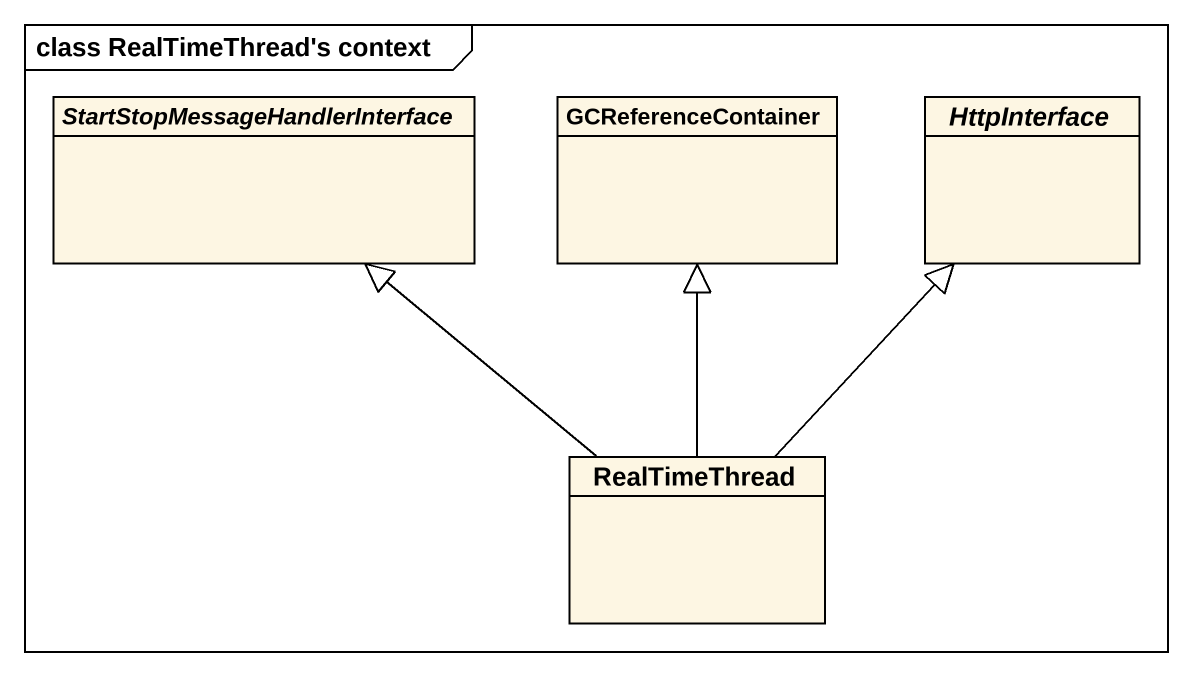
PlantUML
@startuml
mainframe class RealTimeThread's context
hide circle
hide empty members
abstract class "StartStopMessageHandlerInterface" as StartStopMessageHandlerInter
class GCReferenceContainer
abstract class HttpInterface
class RealTimeThread
RealTimeThread -up-|> StartStopMessageHandlerInter
RealTimeThread -up-|> GCReferenceContainer
RealTimeThread -up-|> HttpInterface
@enduml
